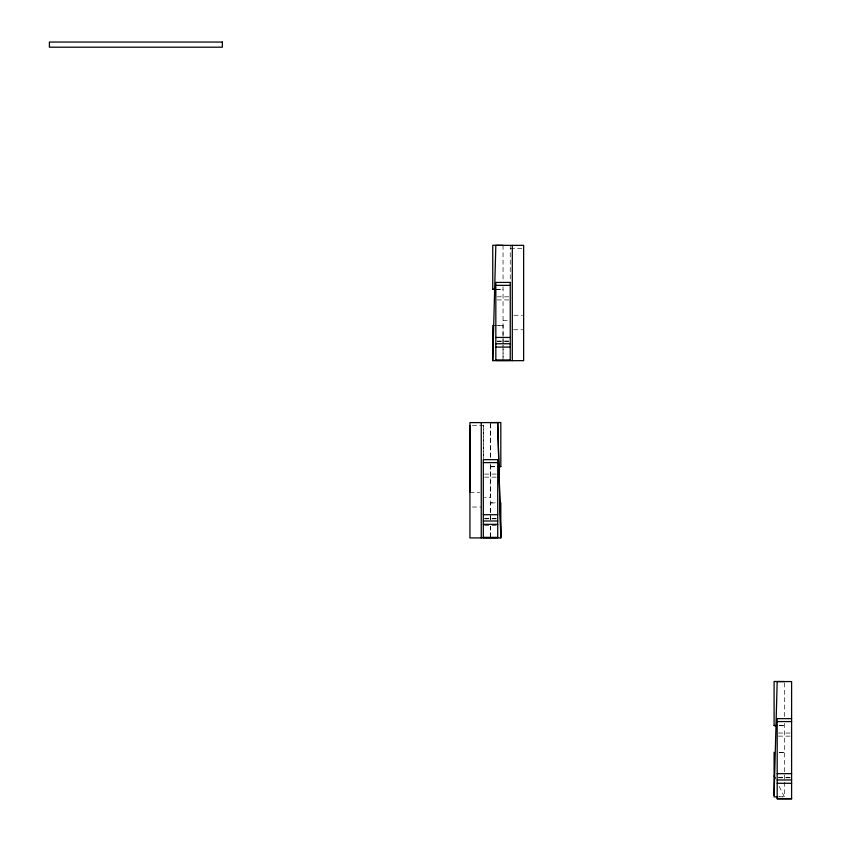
<?xml version="1.0" encoding="UTF-8"?>
<svg xmlns="http://www.w3.org/2000/svg" width="841" height="841" viewBox="0 0 841 841"><rect width="100%" height="100%" fill="white"/><g stroke="black" fill="none" stroke-linecap="round" stroke-linejoin="round"><path stroke-width="0.63" stroke-dasharray="4.21 3.15" d="M483.312 458.829L483.312 423.896M490.524 536.621L490.524 526.266M490.524 519.801L490.524 502.792L495.664 502.75M490.524 465.294L490.524 497.641L484.511 497.641M490.524 423.896L490.524 458.829L490.524 422.603M503.044 360.663L503.044 345.052M503.044 343.748L503.044 325.541L494.035 325.467M503.044 325.541L494.035 325.562M490.524 466.829L495.664 466.734M490.524 502.981L495.664 502.886M490.524 466.639L495.664 466.597M510.256 248.442L523.638 248.442M497.147 296.831L508.942 296.831M497.147 299.922L510.256 299.922M513.904 315.249L522.419 315.249M503.044 320.4L510.256 320.4M513.567 329.777L523.638 329.777M497.147 341.047L508.942 341.047M497.147 341.583L508.942 341.583M472.358 425.683L483.312 425.683L483.312 458.44M484.626 474.082L496.421 474.082M484.626 477.162L496.421 477.162M469.93 492.5L479.664 492.5M472.442 507.028L481.252 507.028M484.626 518.298L496.421 518.298M484.626 518.834L496.421 518.834M484.626 525.625L496.421 525.625M778.493 733.047L790.288 733.047M778.493 736.127L790.288 736.127M778.493 777.263L790.288 777.263M778.493 777.799L790.288 777.799M496.611 289.336L503.044 289.388M779.239 725.562L784.39 725.604M779.239 752.306L784.39 752.348M495.317 289.441L503.044 289.577M779.239 725.699L784.39 725.794M779.239 752.443L784.39 752.537M779.239 786.398L784.39 796.879L784.39 723.018M784.39 682.86L784.39 716.942M510.256 245.351L510.256 281.188M503.044 245.351L503.044 280.726M503.044 286.749L503.044 358.077M490.524 464.053L490.524 519.696M490.524 526.119L490.524 537.914M783.108 796.837L779.239 796.721L783.108 796.826"/><path stroke-width="1.26" d="M492.752 360.663L495.833 245.351L523.638 245.351L523.638 360.663L492.752 360.663L492.752 325.446M774.098 795.334L777.189 681.567L791.602 681.567L791.602 798.95L777.189 798.95L777.189 718.624L791.602 718.624M490.524 422.603L500.815 422.508L500.815 466.639L498.24 466.692L500.815 466.545M495.833 285.362L510.256 285.362M495.833 337.451L510.256 337.451M495.833 343.748L510.256 343.748M495.833 347.081L510.256 347.081M495.833 360.106L510.256 360.106M500.815 536.369L497.725 422.603L469.93 422.603L469.93 537.914L500.815 537.914L500.815 502.697M483.312 462.613L497.725 462.613M483.312 514.703L497.725 514.703M483.312 521L497.725 521M483.312 524.332L497.725 524.332M483.312 537.357L497.725 537.357M777.189 721.578L791.602 721.578M777.189 773.667L791.602 773.667M777.189 779.964L791.602 779.964M777.189 783.297L791.602 783.297M777.957 796.879L774.098 796.879L774.098 752.253M777.189 798.593L791.602 798.593M503.044 245.351L492.752 245.257L492.752 289.388L495.317 289.441M492.752 289.304L495.317 289.325M784.39 681.567L774.098 681.473L774.098 725.604L776.674 725.657M774.098 725.51L776.674 725.541M774.098 775.907L775.244 778.24M497.725 422.603L500.815 537.914M512.306 245.351L512.306 360.663M481.252 422.603L481.252 537.914M469.93 425.683L469.93 492.5M222.371 42.05L49.398 42.05L49.398 47.201L222.371 47.201L222.371 42.05M510.256 282.418L495.833 282.418L495.833 360.463L510.256 360.463L510.256 282.418M497.725 459.659L483.312 459.659L483.312 537.714L497.725 537.714L497.725 459.659"/></g></svg>
